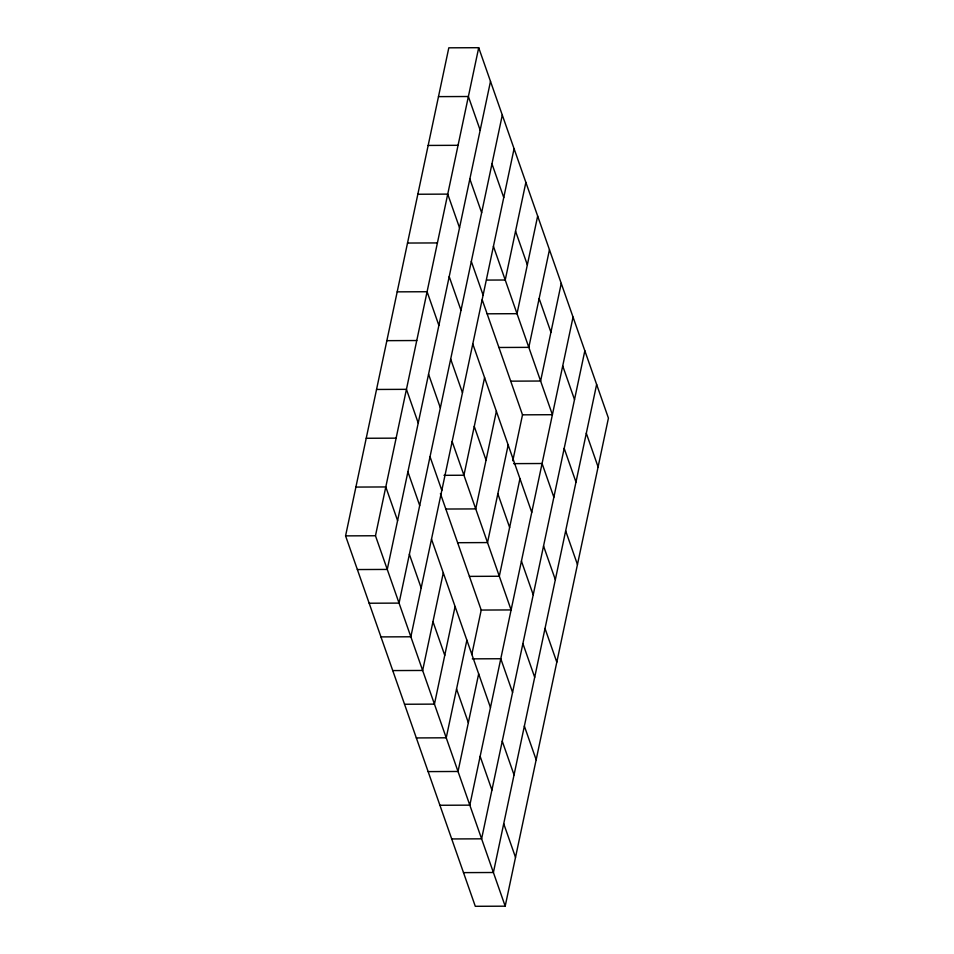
<?xml version="1.0" encoding="UTF-8"?>
<svg xmlns="http://www.w3.org/2000/svg" width="954" height="954" viewBox="0 0 954 954"><rect width="100%" height="100%" fill="white"/><g stroke="black" fill="none" stroke-linecap="round" stroke-linejoin="round"><path stroke-width="1.43" d="M345.575 535.874L448.809 47.819L478.705 47.7L608.425 418.126L505.191 906.181L475.295 906.3L345.575 535.874L375.471 535.754L505.191 906.181M375.471 535.754L478.705 47.7M490.499 81.376L387.264 569.431L357.368 569.55M502.293 115.052L399.058 603.107L369.162 603.226M514.075 148.729L410.852 636.783L380.956 636.902M443.288 572.841L422.646 670.459L392.75 670.579M484.584 377.617L463.93 475.235L444.004 475.319M525.869 182.393L505.226 280.011L486.719 280.082M455.082 606.517L434.44 704.124L404.544 704.255M496.378 411.293L475.724 508.911L445.828 509.031M537.662 216.069L517.02 313.687L487.124 313.806M466.876 640.194L446.233 737.8L416.338 737.931M508.172 444.969L487.518 542.576L457.622 542.707M549.456 249.745L528.814 347.363L498.918 347.483M471.801 654.551L481.21 610.059L440.426 493.6M512.787 460.77L522.506 414.835L482.211 299.783M478.669 673.87L458.027 771.476L428.131 771.607M519.954 478.646L499.312 576.252L469.416 576.383M561.25 283.421L540.608 381.028L510.712 381.159M573.044 317.098L469.821 805.152L439.925 805.271M584.838 350.774L481.603 838.828L451.707 838.948M596.632 384.45L493.397 872.505L463.501 872.624M438.482 96.628L468.378 96.509L480.172 130.185M428.155 145.437L458.051 145.306M417.84 194.246L447.736 194.115L459.53 227.791M407.513 243.043L437.409 242.924M397.198 291.852L427.094 291.733L438.876 325.397M386.871 340.661L416.767 340.53M376.544 389.459L406.44 389.339L418.234 423.016M522.506 414.835L552.402 414.704L493.433 246.335M366.229 438.268L396.125 438.148M513.598 463.632L542.075 463.513L553.869 497.189M355.902 487.077L385.798 486.945L397.591 520.622M481.21 610.059L511.106 609.928L452.148 441.559M472.313 658.856L500.778 658.737L512.572 692.413M491.966 163.85L503.76 197.526M515.554 231.202L527.347 264.878M539.141 298.554L550.923 332.231M562.717 365.907L574.511 399.571M586.305 433.247L598.098 466.923M469.845 178.982L481.639 212.659M564.196 448.38L575.977 482.056M471.324 261.468L483.118 295.144M565.662 530.865L577.456 564.541M449.203 276.6L460.997 310.277M472.79 343.941L531.748 512.322M543.541 545.998L555.335 579.662M450.67 359.074L462.463 392.75M474.257 426.426L486.051 460.102M497.845 493.778L509.639 527.455M521.433 561.119L533.226 594.795M545.02 628.471L556.802 662.148M428.561 374.207L440.354 407.883M522.899 643.604L534.693 677.28M430.027 456.692L441.821 490.368M524.366 726.089L536.16 759.754M407.907 471.825L419.7 505.489M431.494 539.165L490.463 707.546M502.257 741.21L514.051 774.886M409.385 554.298L421.179 587.974M432.973 621.65L444.755 655.326M456.549 689.003L468.342 722.667M480.136 756.343L491.93 790.019M503.724 823.696L515.518 857.372"/></g></svg>
